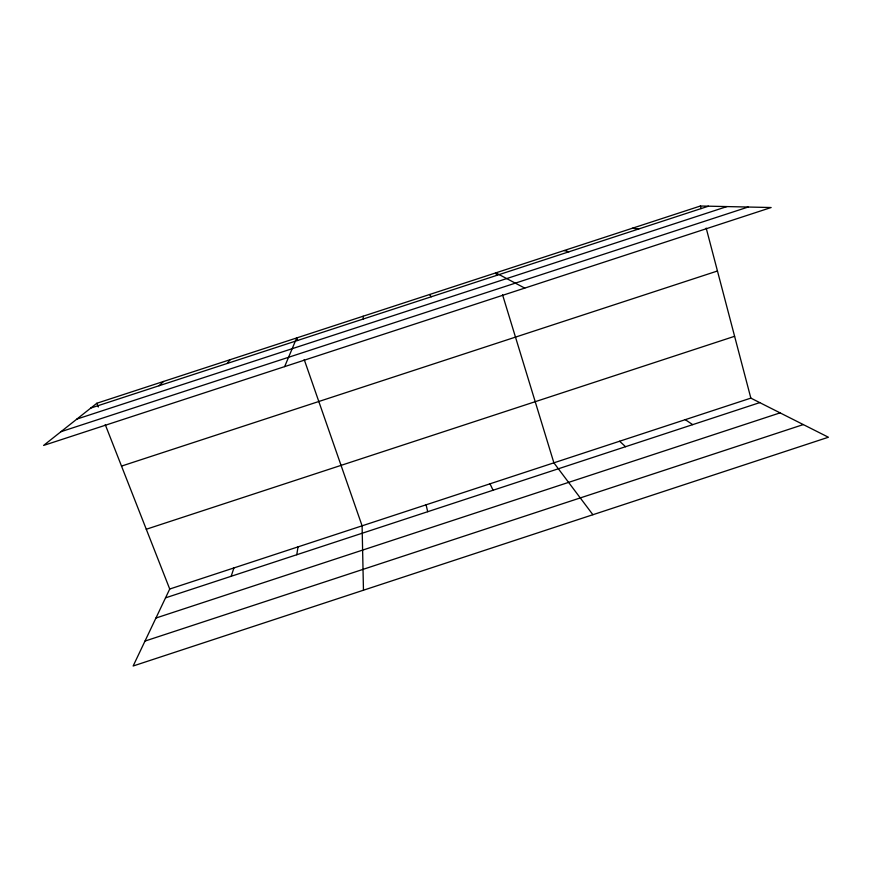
<?xml version="1.0" encoding="UTF-8"?>
<svg xmlns="http://www.w3.org/2000/svg" width="872" height="872" viewBox="0 0 872 872"><rect width="100%" height="100%" fill="white"/><g stroke="black" fill="none" stroke-linecap="round" stroke-linejoin="round"><path stroke-width="1.31" d="M296.752 554.734L298.039 546.875M231.178 576.283L233.914 567.944M284.643 366.622L296.687 337.944L297.57 340.483M169.724 589.025L133.154 665.99L828.4 437.232L750.847 398.123L169.724 589.025L105.25 424.62M227.21 363.461L230.154 359.689M159.042 385.751L163.544 381.456M96.868 403.245L43.6 445.439L771.142 207.525L700.39 206.01L96.868 403.245L98.34 407.017M121.513 466.095L717.46 270.996M146.278 529.25L734.606 336.298M165.527 597.854L759.752 402.613M155.946 618.03L780.091 412.87M144.992 641.073L803.308 424.577M90.797 408.052L708.456 206.184M76.889 419.072L726.943 206.577M60.931 431.705L748.132 207.035M632.287 228.268L638.762 228.955M564.108 250.547L568.991 251.757M524.748 288.109L495.852 272.849L496.637 275.421M685.261 419.661L692.695 424.642M619.611 441.232L625.562 446.704M429.536 294.529L431.28 296.774M592.895 514.72L553.884 462.825L502.534 294.703M490.02 483.807L493.062 490.238M304.208 359.558L362.098 525.827L363.461 590.213M700.39 206.01L701.077 208.604M706.189 228.104L750.847 398.123M426.092 504.801L427.694 511.711M363.144 316.22L363.33 318.978"/></g></svg>
